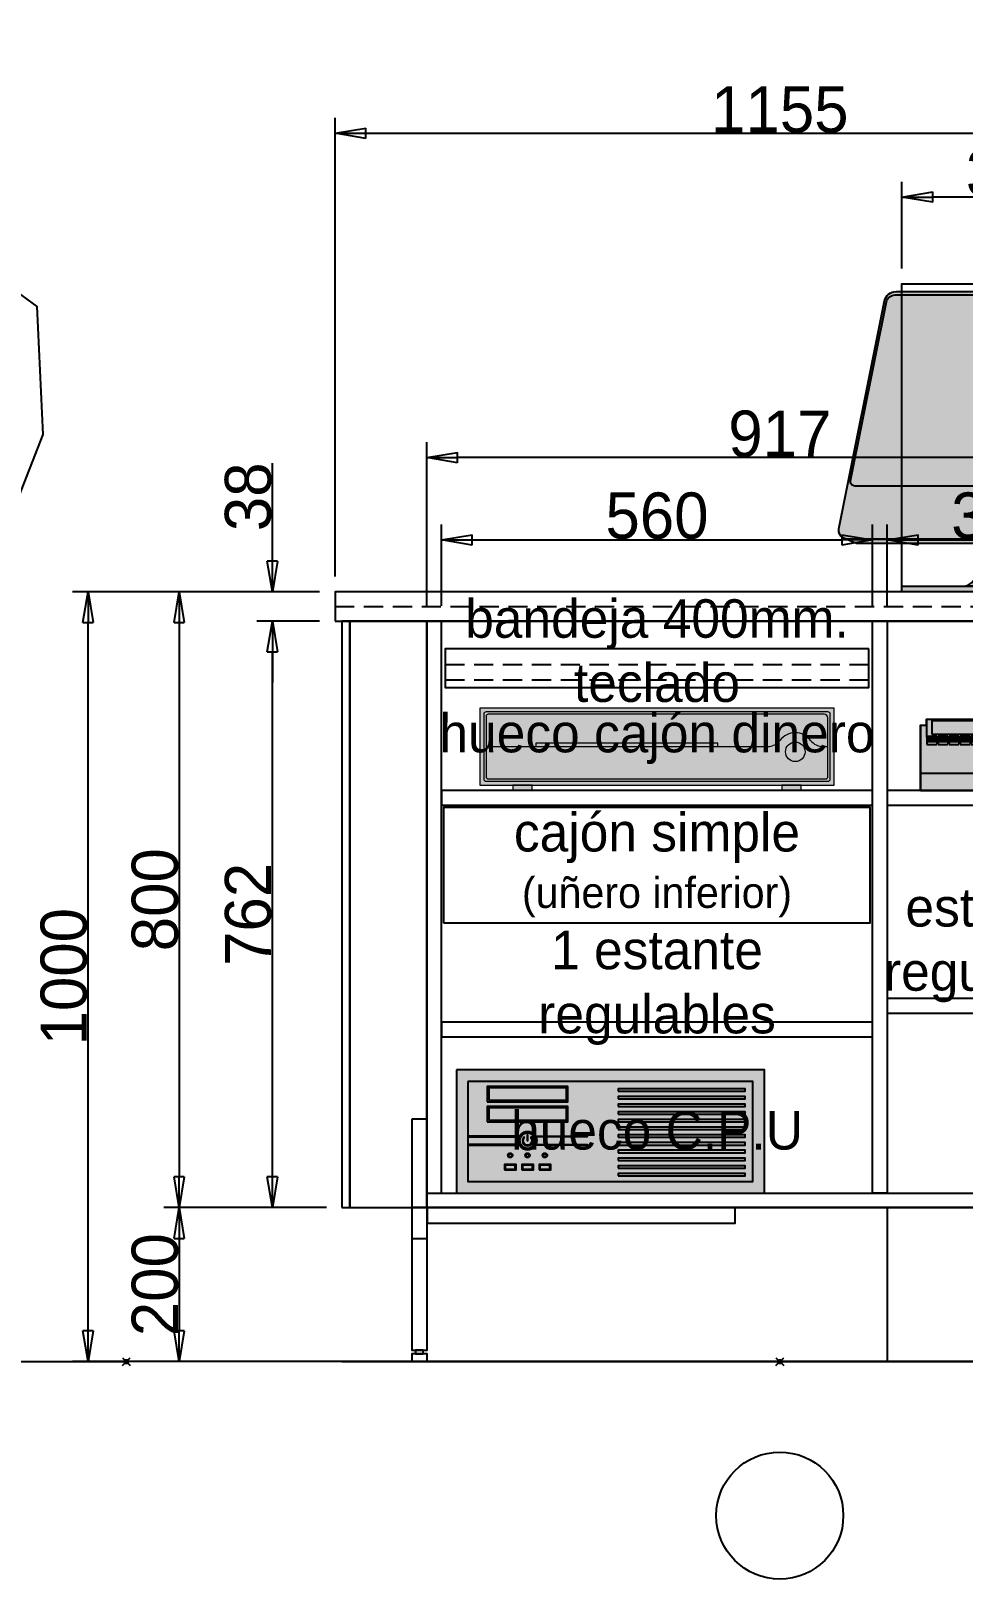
# Model space of a CAD drawing. Header units: millimetres. Extents: x -61063 to 17762, y -100319 to 2880.
# Drawn here: x -1205 to 5, y -25092 to -23081 of the extents above; entities that cross this region are included whole.
import ezdxf

# ---------------------------------------------------------------- set-up
doc = ezdxf.new("R2010")
doc.units = ezdxf.units.MM
doc.header["$PDMODE"] = 35
doc.header["$PDSIZE"] = 5
doc.linetypes.add('Discontinua JB', pattern=[0.75, 0.5, -0.25])
doc.layers.add('1001 concep color Blau Fosc', color=7, linetype='Continuous', true_color=0x003e84)
for name, color, linetype in [('Cajón Dinero JB', 8, 'Continuous'), ('Cotas bloques dinámicos PM espacio', 10, 'Continuous'), ('Datafon JB', 8, 'Continuous'), ('Imac JB', 8, 'Continuous'), ('Linea Capa Color 0000 JB', 7, 'Continuous'), ('Linea Capa Color 0008 Gris JB', 8, 'Continuous'), ('Linea Capa Color 0012 Vermell JB', 12, 'Continuous'), ('Linea Capa Color 0202 Lila Parets JB', 202, 'Continuous')]:
    doc.layers.add(name, color=color, linetype=linetype)
doc.styles.add('Jordi Ava', font='Avant Garde MEdium BT.ttf')
doc.dimstyles.new('Jordi Ava 2015', dxfattribs={"dimtxt": 60, "dimasz": 40, "dimexe": 20, "dimexo": 20, "dimgap": 0.09, "dimtad": 1, "dimdec": 0, "dimzin": 0, "dimdsep": 46, "dimtxsty": 'Jordi Ava', "dimblk": 'CLOSED', "dimcen": 1.5, "dimclrd": 7, "dimclre": 7, "dimclrt": 256, "dimadec": 0, "dimazin": 0, "dimtfac": 0.05, "dimtdec": 0, "dimtofl": 0, "dimtmove": 0, "dimatfit": 3, "dimldrblk": 'CLOSED', "dimfxl": 90, "dimtolj": 1, "dimtzin": 0, "dimlwd": -1, "dimlwe": -1, "dimarcsym": 0})

# ---------------------------------------------------------------- blocks, each defined once
blk = doc.blocks.new('PM202307281029')
at = {"layer": 'Linea Capa Color 0008 Gris JB'}
h = blk.add_hatch(color=256, dxfattribs=at)
h.set_gradient(color1=(0, 127, 255), one_color=1, tint=1, name='INVCYLINDER')
h.paths.add_polyline_path([(349.2080120849605, 1345.262605457516), (355.5439154052692, 1372.189832020016), (371.3836737060519, 1391.193191395017), (363.4641571044885, 1410.208152332518), (385.6398187255872, 1438.713191395014), (401.4803021240186, 1438.713191395014), (413.6651923556528, 1421.305750007301), (403.856084594725, 1407.040925770016), (403.856084594725, 1391.193191395017), (412.56777038574, 1367.433191395015), (418.1118670654287, 1360.782102601588), (418.1118670654287, 1332.582460110862), (394.4025318931053, 1190.315595638986)])
at = {"layer": 'Linea Capa Color 0008 Gris JB', "linetype": 'Continuous'}
for p, q in [((309.6075286865198, 1484.655378895015), (311.1918670654304, 1487.822605457517)), ((315.9441571044918, 1459.305964832514), (309.6075286865198, 1484.655378895015)), ((385.6398187255872, 1438.713191395014), (363.4641571044885, 1410.208152332518)), ((401.4803021240186, 1438.713191395014), (385.6398187255872, 1438.713191395014)), ((418.1118670654287, 1414.953191395016), (401.4803021240186, 1438.713191395014)), ((363.4641571044885, 1410.208152332518), (371.3836737060519, 1391.193191395017)), ((418.1118670654287, 1397.527644520014), (418.1118670654287, 1414.953191395016)), ((371.3836737060519, 1391.193191395017), (355.5439154052692, 1372.189832020016)), ((426.8239154052753, 1384.858738270017), (418.1118670654287, 1397.527644520014)), ((355.5439154052692, 1372.189832020016), (349.2080120849605, 1345.262605457516))]:
    blk.add_line(p, q, dxfattribs=at)
for points in [[(445.8319879150404, 1652.553191395014), (437.911746215821, 1650.975378895015), (436.327770385742, 1657.309832020015), (463.2560845947264, 1645.429832020014), (496.5199395751952, 1645.429832020014), (517.1119879150392, 1636.717058582515), (531.3677703857429, 1658.887644520015), (513.9436737060569, 1693.738738270014), (493.3516253662128, 1707.997058582518), (403.0639154052733, 1728.589832020018), (363.4641571044885, 1704.829832020016)], [(332.5757220458945, 1509.993191395017), (332.5757220458945, 1529.008152332517), (316.7356011962875, 1540.087644520016), (317.1322296142571, 1581.273191395016), (317.1322296142571, 1627.215378895016), (312.7758428955094, 1639.884285145017), (328.6159637451165, 1666.811511707514), (350.7916253662079, 1692.160925770015)], [(441.0800604248034, 1649.385964832516), (436.327770385742, 1641.462097645017), (427.6164471435513, 1631.960417957514), (427.6164471435513, 1616.124285145015), (409.3994561767577, 1574.938738270015), (403.0639154052733, 1559.891511707516), (382.4722296142536, 1559.891511707516), (382.4722296142536, 1570.182097645014)], [(369.7996978759729, 1559.102605457516), (357.1275286865239, 1559.102605457516), (346.0400604248025, 1603.455378895014), (352.3756011962869, 1619.291511707517), (357.1275286865239, 1617.702097645015)], [(369.7996978759729, 1603.455378895014), (369.7996978759729, 1609.789832020015)], [(519.4877703857383, 1600.288152332516), (519.4877703857383, 1624.048152332514)], [(455.3358428955071, 1597.109324207515), (483.8481329345705, 1597.109324207515), (485.4321087646495, 1606.622605457516)], [(493.1074811378239, 1605.38262494875), (487.6450946201112, 1606.54699661729), (460.0877703857441, 1608.200417957516)], [(479.0958428955091, 1595.531511707515), (471.1756011962898, 1589.197058582515), (461.6717462158158, 1597.109324207515)], [(512.3596978759779, 1590.774871082514), (510.7757220458989, 1582.862605457514), (506.0241571044935, 1587.607644520016), (515.5280120849602, 1590.774871082514)], [(485.7766773989533, 1546.227637874596), (487.360653229025, 1537.5148644371), (510.8693579255741, 1537.5148644371), (510.7757220458843, 1560.680417957505), (509.1913836669955, 1581.921139141101)], [(407.8154803466787, 1497.324285145016), (395.143673706054, 1511.582605457515), (377.7199395751923, 1546.422097645016)], [(503.2625399390126, 1535.136544124594), (499.2095190383807, 1517.917058582527), (473.0588108544089, 1523.226110976178), (467.1160663197552, 1527.136030900059)], [(490.1836737060548, 1509.993191395017), (480.6798187255881, 1511.582605457515)], [(434.7441571044874, 1460.895378895017), (384.0562054443326, 1451.382097645015), (349.2080120849605, 1481.488152332517), (330.1999395751955, 1498.902097645016), (293.7677703857444, 1478.309324207516)], [(423.6559637451173, 1486.233191395015), (417.3200604248013, 1489.400417957517)], [(439.4960845947244, 1456.138738270016), (444.2480120849614, 1470.397058582515), (480.6798187255881, 1470.397058582515), (491.7680120849654, 1492.567644520015), (493.5787232242837, 1505.688403949367)], [(445.8319879150404, 1470.397058582515), (444.2480120849614, 1456.138738270016), (441.0800604248034, 1457.728152332515)], [(439.2515234728235, 1451.015134678775), (439.4960845947244, 1452.971511707514), (436.327770385742, 1464.062605457515), (442.1369035335629, 1464.062605457515)], [(413.6651923556528, 1421.305750007301), (403.856084594725, 1407.040925770016), (403.856084594725, 1391.193191395017), (412.56777038574, 1367.433191395015), (420.4880120849593, 1357.931511707517), (422.0719879150383, 1357.931511707517)], [(365.0481329345675, 1407.040925770016), (350.7916253662079, 1389.615378895018)], [(426.8239154052753, 1384.858738270017), (433.159818725584, 1402.284285145015)], [(418.1118670654287, 1332.582460110862), (418.1118670654287, 1360.782102601588)]]:
    blk.add_lwpolyline(points, dxfattribs=at)
at = {"layer": 'Linea Capa Color 0008 Gris JB'}
for points in [[(92.59993957519691, 775.0226054575178), (94.34411582936809, 788.9728217600532), (105.2717462158216, 839.9681523325125), (117.9439154052707, 893.822605457517), (108.440060424804, 980.9387382700152), (87.84801208495992, 1053.808152332516), (108.440060424804, 1212.204285145017), (108.440060424804, 1239.131511707517), (94.18391540526864, 1286.651511707518), (102.104157104488, 1312.000925770015), (119.5275286865253, 1400.694871082516), (133.7836737060534, 1421.287644520016), (195.5598187255855, 1440.302605457517), (277.9280120849617, 1460.895378895017), (293.7677703857444, 1478.309324207516), (311.4258146202083, 1488.290286427437), (309.6075286865198, 1484.655378895015), (315.9441571044918, 1459.305964832514), (394.4025318931053, 1190.315595638986), (426.8239154052753, 1384.858738270017), (433.159818725584, 1402.284285145015), (439.2515234728235, 1451.015134678775), (448.9999395751911, 1452.971511707514), (488.5996978759758, 1426.044285145017), (525.0322296142585, 1413.375378895016), (583.640060424801, 1370.600417957517), (591.559939575196, 1204.280417957518), (559.8800604248063, 1123.498738270016), (520.2803021240215, 1044.294871082515), (506.0237945556619, 995.1970585825147), (513.9436737060569, 973.014871082516), (544.8313836669877, 794.0259648325155), (544.8313836669877, 742.1289784814835), (499.6878912353532, 713.2442851450178), (480.6798187255881, 660.9676445200166), (464.8396978759738, 596.0220976450182), (428.4075286865227, 459.8081523325163), (404.6475286865207, 350.5098320200159), (412.56777038574, 334.6620976450176), (425.2395770263647, 264.9715117075175), (439.4960845947244, 261.8042851450155), (452.1675286865247, 250.7131913950143), (505.2316253662102, 174.6881523325173), (505.2316253662102, 147.7609257700169), (496.5199395751952, 127.1681523325169), (488.5996978759758, 128.7459648325166), (479.8880120849608, 116.0770585825157), (479.8880120849608, 89.14983202001531), (491.7680120849582, 49.54209764501502), (480.6798187255881, 11.53537889501604), (453.7518670654281, 0), (428.4075286865227, 0), (407.6617629859938, 0), (399.104157104488, 6.77873827001531), (399.8959637451153, 44.79705858251691), (404.6475286865207, 85.98260545751691), (401.4803021240186, 97.06209764501546), (388.807770385738, 106.5753788950169), (349.2080120849605, 173.098738270015), (342.8713836669885, 171.5093242075163), (319.1117462158181, 93.1059648325172), (300.1036737060531, 93.1059648325172), (290.5994561767548, 84.39319139501458), (301.6880120849564, 73.30209764501706), (312.7758428955094, 40.04041795751618), (325.4476495361341, 20.03748963314865), (321.487709960933, 0), (293.7677703857444, 0), (249.4157220458983, 0), (228.8236737060543, 6.77873827001531), (205.0633111572279, 44.79705858251691), (193.9758428955065, 54.29873827001575), (190.8075286865242, 79.64815233251647), (211.3999395751925, 176.2659648325171), (244.6637945556613, 228.5426054575146), (263.672229614258, 342.5859648325168), (244.6641571044929, 375.8476445200176), (232.7837945556639, 390.1059648325172), (232.7837945556639, 407.5315117075152), (211.3999395751925, 421.7898320200147), (201.8960845947258, 431.2915117075172), (203.4800604248048, 475.6442851450156), (201.1039154052742, 494.6476445200169), (201.1039154052742, 543.757058582516), (179.7200604248028, 634.0404179575162), (173.3837945556625, 727.5026054575173), (113.1916253662093, 751.2626054575157)], [(479.0958428955091, 1276.360925770015), (494.9356011962846, 1276.360925770015), (523.4478912353479, 1275.560417957517), (528.1994561767533, 1285.062097645015), (513.1518670654295, 1290.08293559778), (513.1518670654295, 1305.654871082515), (482.2641571044915, 1285.062097645015)]]:
    blk.add_lwpolyline(points, close=True, dxfattribs=at)
at = {"layer": 'Linea Capa Color 0202 Lila Parets JB', "ltscale": 10}
blk.add_line((0, 0), (700, 0), dxfattribs=at)
for p in [(0, 0), (700, 0)]:
    blk.add_point(p, dxfattribs=at)
blk = doc.blocks.new('PM202309291349')
at = {"layer": 'Linea Capa Color 0012 Vermell JB', "ltscale": 50}
blk.add_point((2187.798991315562, -4066.439621596408), dxfattribs=at)
at = {"layer": 'Linea Capa Color 0202 Lila Parets JB', "ltscale": 10}
blk.add_line((7207.793757305728, -4066.439621596423), (1339.285961371846, -4066.439621596423), dxfattribs=at)
at = {"ltscale": 10}
blk.add_blockref('PM202307281029', (639.2859613718465, -4066.439621596423), dxfattribs=at)
blk = doc.blocks.new('PM202401161239')
at = {"layer": 'Imac JB'}
h = blk.add_hatch(color=255, dxfattribs=at)
h.dxf.hatch_style = 1
edge = h.paths.add_edge_path()
edge.add_arc((102.0951007031254, 374.9719672820211), 15.12562351056433, 11.32823824155253, 89.99999992500574)
edge.add_line((102.0951007229232, 390.0975907925895), (-165.4855432588229, 390.0975911428832))
edge.add_arc((-165.4855432724435, 379.6987249793747), 10.3988661635085, 89.99999992495313, 113.5023683410003)
edge.add_line((-169.632475659273, 389.2349385500565), (-181.6898190152569, 384.1091636862839))
edge.add_arc((-177.1036523990042, 373.4044690030423), 11.64574654083845, 113.1915375135548, 195.204024454174)
edge.add_line((-188.3417754036855, 370.350290909817), (-129.591216710367, 77.08475372935936))
edge.add_line((-129.591216710367, 77.08475372935936), (-128.8737102451414, 73.50317214730603))
edge.add_arc((-115.8966328282258, 76.10289987456053), 13.2349205717479, 191.3282382416213, 270.0000000750927)
edge.add_line((-115.89663281088, 62.86797930281318), (-106.0286667223409, 62.86797931574984))
edge.add_line((-106.0286667223409, 62.86797931574984), (-116.1677406630479, 29.23748928916757))
edge.add_arc((-94.44505698411376, 22.68843526593992), 22.68843526588348, 163.2227511791277, 269.9999999999633)
edge.add_line((-94.44505698412831, 7.275957614183426e-11), (94.44505698412104, -7.275957614183426e-11))
edge.add_line((94.44505698412104, -7.275957614183426e-11), (94.453428424109, 7.416991040139692))
edge.add_line((94.453428424109, 7.416991040139692), (11.77226739558682, 7.411722946519149))
edge.add_arc((19.39985217872891, 29.39882652694359), 23.27257556611073, 166.597307334174, 250.8677384246463, ccw=False)
edge.add_line((-3.23889446456451, 34.79326105717337), (0.6823966665760963, 62.86797945568105))
edge.add_line((0.6823966665760963, 62.86797945568105), (153.5410524442123, 62.86797965611913))
edge.add_line((153.5410524442123, 62.86797965611913), (168.1823231558737, 68.82652525442245))
edge.add_arc((165.0955925009184, 79.74272274106625), 11.34421763294628, 285.789104863774, 371.3282382414895)
edge.add_line((176.2188017154258, 81.97106079297373), (116.9260463224564, 377.9430846845789))
for points in [[(-169.6324756588874, 389.2349385502166), (-181.6898190152497, 384.1091636862839, 0.3739467816895126), (-188.3417754036855, 370.350290909817), (-175.3261753901024, 375.8808163638168), (-175.6818183857176, 377.6560817651625, -0.3532637393585088)], [(116.9260463224564, 377.9430846845789, 0.3574206842433875), (102.0951007229232, 390.0975907925895), (-165.485543258801, 390.0975911428832, 0.4733825874425286), (-175.6818183857176, 377.6560817651625), (-116.4668452653204, 82.07232413245947, 0.3574206849831053), (-99.7820314212513, 68.39850476085849), (165.0955925157905, 68.39850510812539, 0.473382586641783), (176.2188017154258, 81.97106079297373)], [(114.4912842169651, 376.5884442441893, 0.3574206842438632), (103.3680750173007, 385.7043238252372), (-164.7479236288636, 385.704324176244, 0.4733825874435212), (-171.2364623459871, 377.7870000267576), (-124.9171215574534, 146.5744522598106, 0.35742068424324), (-113.7939123578035, 137.4585726787918), (155.4756054955214, 137.4585723260534, 0.4733825874433472), (161.0372101102039, 144.2448501684703)], [(-99.7820314212513, 68.39850476085849, -0.3574206849830955), (-116.4668452653204, 82.07232413245947), (-116.5756166978463, 82.61527918335923), (-129.591216710367, 77.08475372935936), (-128.8737102451487, 73.50317214732058, 0.3574206849821849), (-115.8966328108654, 62.86797930281318)], [(94.453428424109, 7.416991040139692), (-94.48311230094987, 7.404952803452034, -0.5028431840378749), (-110.7762092684206, 29.33306973570143), (-100.6659513557825, 62.86797932277841), (-106.0286667223481, 62.86797931573528), (-116.1677406630479, 29.23748928916757, 0.502823227602509), (-94.44505698412831, 7.275957614183426e-11), (94.44505698412104, -7.275957614183426e-11)], [(168.1823231558956, 68.826525254437, -0.06900216765191822), (165.0955925157905, 68.39850510812539), (-99.7820314212513, 68.39850476085849), (-115.8966328108654, 62.86797930281318), (153.5410524442123, 62.86797965611913)], [(-3.23889446456451, 34.79326105717337), (0.6823966665760963, 62.8679794556665), (-100.6659513557825, 62.86797932277841), (-110.7762092684206, 29.33306973570143, 0.5028431840378746), (-94.48311230094987, 7.404952803452034), (11.77226739558682, 7.411722946519149, -0.3852184990797637)]]:
    blk.add_lwpolyline(points, format="xyb", close=True, dxfattribs=at)
blk.add_lwpolyline([(-175.3261753901024, 375.8808163638168), (-188.3417754036855, 370.350290909817), (-129.591216710367, 77.08475372935936), (-116.5756166978463, 82.61527918335923)], close=True, dxfattribs=at)
at = {"layer": 'Linea Capa Color 0000 JB'}
blk.add_lwpolyline([(116.9260463224564, 377.9430846845789, 0.3574206842433946), (102.0951007229232, 390.0975907925895), (-165.4855432588229, 390.0975911428832, 0.1029094188702124), (-169.632475659273, 389.2349385500565), (-181.6898190152569, 384.1091636862839, 0.3739467816894111), (-188.3417754036855, 370.350290909817), (-129.591216710367, 77.08475372935936), (-128.8737102451414, 73.50317214730603, 0.3574206849815365), (-115.89663281088, 62.86797930281318), (-106.0286667223409, 62.86797931574984), (-116.1677406630479, 29.23748928916757, 0.5028232276026338), (-94.44505698412831, 7.275957614183426e-11), (94.44505698412104, -7.275957614183426e-11), (94.453428424109, 7.416991040139692), (11.77226739558682, 7.411722946519149, -0.3852184990796441), (-3.23889446456451, 34.79326105717337), (0.6823966665760963, 62.86797945568105), (153.5410524442123, 62.86797965611913), (168.1823231558737, 68.82652525442245, 0.3915893772987654), (176.2188017154258, 81.97106079297373)], format="xyb", close=True, dxfattribs=at)
blk = doc.blocks.new('_Closed')
at = {"color": 0, "linetype": 'ByBlock', "lineweight": -2}
for p, q in [((-1, 0.1666666666666667), (0, 0)), ((-1, 0.1666666666666667), (-1, -0.1666666666666667)), ((0, 0), (-1, -0.1666666666666667)), ((0, 0), (-1, 0))]:
    blk.add_line(p, q, dxfattribs=at)
blk = doc.blocks.new('*D3573')
at = {"layer": 'Cotas bloques dinámicos PM espacio', "color": 7, "ltscale": 50, "transparency": 16777216}
for p, q in [((161439.6912820534, 22931.56340111064), (161439.6912820534, 23058.48790660515)), ((161501.1434994144, 22891.56340111064), (161419.6912820534, 22891.56340111064)), ((161501.1434994144, 22853.56340111064), (161419.6912820534, 22853.56340111064)), ((161439.6912820534, 22813.56340111064), (161439.6912820534, 22773.56340111064))]:
    blk.add_line(p, q, dxfattribs=at)
at = {"layer": 'Defpoints', "color": 0, "ltscale": 50, "transparency": 16777216}
for p in [(161439.6912820534, 22891.56340111064), (161521.1434994144, 22891.56340111064), (161521.1434994144, 22853.56340111064)]:
    blk.add_point(p, dxfattribs=at)
at = {"layer": 'Cotas bloques dinámicos PM espacio', "color": 7, "ltscale": 50, "transparency": 16777216, "xscale": 40, "yscale": 40, "zscale": 40}
for p, rotation in [((161439.6912820534, 22891.56340111064), 270), ((161439.6912820534, 22853.56340111064), 90)]:
    blk.add_blockref('_Closed', p, dxfattribs=dict(at, rotation=rotation))
at = {"layer": 'Cotas bloques dinámicos PM espacio', "ltscale": 50, "transparency": 16777216, "insert": (161408.4062271083, 23015.02565385784), "char_height": 60, "attachment_point": 5, "rotation": 90, "style": 'Jordi Ava'}
blk.add_mtext('\\A1;38', dxfattribs=at)
blk = doc.blocks.new('PM202401231128')
at = {"layer": 'Linea Capa Color 0000 JB', "ltscale": 10}
h = blk.add_hatch(color=256, dxfattribs=at)
h.dxf.hatch_style = 1
h.set_gradient(color1=(255, 255, 255), tint=1, name='SPHERICAL')
h.paths.add_polyline_path([(0, 160), (0, 0), (400, 0), (400, 160)])
at = {"layer": 'Linea Capa Color 0008 Gris JB'}
for points in [[(0, 160), (0, 0), (400, 0), (400, 160)], [(15, 145), (15, 15), (385, 15), (385, 145)], [(40.01762035822321, 118.5213916497742), (144.9823796417768, 118.5213916497742), (144.9823796417768, 138.5213916497742), (40.01762035822321, 138.5213916497742)], [(42.01762035822321, 120.5213916497742), (142.9823796417768, 120.5213916497742), (142.9823796417768, 136.5213916497742), (42.01762035822321, 136.5213916497742)], [(210.0924652654794, 132.3802787726436), (374.9075347345206, 132.3802787726436), (374.9075347345206, 135.485660026623), (210.0924652654794, 135.485660026623)], [(210.0924652654794, 122.3802787726436), (374.9075347345206, 122.3802787726436), (374.9075347345206, 125.485660026623), (210.0924652654794, 125.485660026623)], [(40.01762035822321, 92.5), (144.9823796417768, 92.5), (144.9823796417768, 112.5), (40.01762035822321, 112.5)], [(42.01762035822321, 94.5), (142.9823796417768, 94.5), (142.9823796417768, 110.5), (42.01762035822321, 110.5)], [(210.0924652654794, 112.3802787726436), (374.9075347345206, 112.3802787726436), (374.9075347345206, 115.485660026623), (210.0924652654794, 115.485660026623)], [(210.0924652654794, 102.3802787726436), (374.9075347345206, 102.3802787726436), (374.9075347345206, 105.485660026623), (210.0924652654794, 105.485660026623)], [(210.0924652654794, 92.38027877264358), (374.9075347345206, 92.38027877264358), (374.9075347345206, 95.48566002662301), (210.0924652654794, 95.48566002662301)], [(210.0924652654794, 82.38027877264358), (374.9075347345206, 82.38027877264358), (374.9075347345206, 85.48566002662301), (210.0924652654794, 85.48566002662301)], [(210.0924652654794, 72.38027877264358), (374.9075347345206, 72.38027877264358), (374.9075347345206, 75.48566002662301), (210.0924652654794, 75.48566002662301)], [(210.0924652654794, 62.38027877264358), (374.9075347345206, 62.38027877264358), (374.9075347345206, 65.48566002662301), (210.0924652654794, 65.48566002662301)], [(210.0924652654794, 52.38027877264358), (374.9075347345206, 52.38027877264358), (374.9075347345206, 55.48566002662301), (210.0924652654794, 55.48566002662301)], [(210.0924652654794, 42.38027877264358), (374.9075347345206, 42.38027877264358), (374.9075347345206, 45.48566002662301), (210.0924652654794, 45.48566002662301)], [(62.5, 30), (77.5, 30), (77.5, 37), (62.5, 37)], [(63.5, 31), (76.5, 31), (76.5, 36), (63.5, 36)], [(85, 30), (100, 30), (100, 37), (85, 37)], [(86, 31), (99, 31), (99, 36), (86, 36)], [(107.5, 30), (122.5, 30), (122.5, 37), (107.5, 37)], [(108.5, 31), (121.5, 31), (121.5, 36), (108.5, 36)], [(210.0924652654794, 32.38027877264358), (374.9075347345206, 32.38027877264358), (374.9075347345206, 35.48566002662301), (210.0924652654794, 35.48566002662301)], [(210.0924652654794, 22.38027877264358), (374.9075347345206, 22.38027877264358), (374.9075347345206, 25.48566002662301), (210.0924652654794, 25.48566002662301)]]:
    blk.add_lwpolyline(points, close=True, dxfattribs=at)
for points in [[(82.10769515458378, 74.02270319954914), (15, 74.02270319954914), (15, 73.02270319954914), (81.59128788536327, 73.02270319954914, -0.02346013863492391)], [(81.59128788536327, 63.02270319954914), (15, 63.02270319954914), (15, 62.02270319954914), (82.10769515458378, 62.02270319954914, -0.02346013863492391)], [(88.1974509361462, 71.6756887383217, 0.3905483541213224), (88.16985194805602, 72.35285125149494, 0.4382815193550742), (87.43514617919573, 72.32290698312863, 2.160839518723824), (97.56485382124083, 72.3229069834797, 0.4382815197119679), (96.83014805195853, 72.35285125148948, 0.3905483544234815), (96.8025490634318, 71.6756887379488, -2.160839518699677)], [(93, 74.93918676528119, 0.4142135623730951), (92.5, 75.43918676528119, 0.414213562373095), (92, 74.93918676528119), (92, 68.52270319954914, 0.4142135623730951), (92.5, 68.02270319954914, 0.4142135623730951), (93, 68.52270319954914)], [(102.8923048454162, 74.02270319954914), (170, 74.02270319954914), (170, 73.02270319954914), (103.4087121146367, 73.02270319954914, 0.02346013863492391)], [(103.4087121146367, 63.02270319954914), (170, 63.02270319954914), (170, 62.02270319954914), (102.8923048454162, 62.02270319954914, 0.02346013863492391)]]:
    blk.add_lwpolyline(points, format="xyb", close=True, dxfattribs=at)
for centre, radius in [((92.5, 68.02270319954914), 12), ((92.5, 68.02270319954914), 10), ((70, 49), 3), ((70, 49), 2), ((92.5, 49), 3), ((92.5, 49), 2), ((115, 49), 3), ((115, 49), 2)]:
    blk.add_circle(centre, radius, dxfattribs=at)
blk = doc.blocks.new('PM202401231106')
at = {"layer": 'Cajón Dinero JB', "ltscale": 10}
h = blk.add_hatch(color=256, dxfattribs=at)
h.dxf.hatch_style = 1
h.set_gradient(color1=(255, 255, 255), tint=1, name='SPHERICAL')
h.paths.add_polyline_path([(-229.9999999999927, 107), (-229.9999999999927, 7), (230.0000000000073, 7), (230.0000000000073, 107)])
h.paths.add_polyline_path([(162.1352683821242, 0), (187.1352683821242, 0), (187.1352683821242, 7), (162.1352683821242, 7)])
h.paths.add_polyline_path([(-187.1352683821242, 0), (-162.1352683821242, 0), (-162.1352683821242, 7), (-187.1352683821242, 7)])
at = {"layer": 'Cajón Dinero JB', "lineweight": 13, "ltscale": 50}
for p, q in [((-221.9999999999927, 57), (143.6454563398365, 57)), ((215.4570196044006, 57), (222.0000000000073, 57))]:
    blk.add_line(p, q, dxfattribs=at)
for points in [[(-224.9999999999927, 99), (-224.9999999999782, 15.00000000001455, 0.414213562373095), (-221.9999999999782, 12.00000000001455), (222.0000000000073, 12, 0.4142135623731044), (225.0000000000073, 15), (225.0000000000073, 99, 0.414213562373095), (222.0000000000073, 102), (-221.9999999999927, 102, 0.414213562373095)], [(-221.9999999999927, 96.00000000001455), (-221.9999999999927, 18, 0.4142135623730852), (-218.9999999999927, 15), (219.0000000000073, 15.00000000001455, 0.414213562373095), (222.0000000000073, 18.00000000001455), (222.0000000000073, 94, 0.414213562373095), (217.0000000000073, 99), (-218.9999999999927, 99.00000000001455, 0.4142135623731049)]]:
    blk.add_lwpolyline(points, format="xyb", close=True, dxfattribs=at)
blk.add_lwpolyline([(-157.2018514105075, 57), (78.84730775035132, 57), (78.84730775035132, 61.42471337437746), (-157.2018514105075, 61.42471337437746)], close=True, dxfattribs=at)
blk.add_circle((179.5512379721113, 50.21119188977173), 12.68751006224193, dxfattribs=at)
for centre, radius, start, end in [((143.645456339822, 77), 20, 270, 323.2738885423195), ((179.5512379721113, 50.21119188977173), 24.79805122758262, 36.72611145768055, 143.2738885423195), ((215.4570196044006, 77), 20, 216.7261114576805, 270)]:
    blk.add_arc(centre, radius, start, end, dxfattribs=at)
at = {"layer": 'Linea Capa Color 0000 JB', "lineweight": 13, "ltscale": 50}
for points in [[(-229.9999999999927, 107), (-229.9999999999927, 7), (230.0000000000073, 7), (230.0000000000073, 107)], [(-187.1352683821242, 0), (-162.1352683821242, 0), (-162.1352683821242, 7), (-187.1352683821242, 7)], [(162.1352683821242, 0), (187.1352683821242, 0), (187.1352683821242, 7), (162.1352683821242, 7)]]:
    blk.add_lwpolyline(points, close=True, dxfattribs=at)
blk = doc.blocks.new('PM202401231107')
at = {"layer": 'Datafon JB', "ltscale": 10}
h = blk.add_hatch(color=256, dxfattribs=at)
h.dxf.hatch_style = 1
h.set_gradient(color1=(255, 255, 255), tint=1, name='SPHERICAL')
h.paths.add_polyline_path([(0, -0.004124841783777811), (0, 84.7564059735887), (8.000000000007276, 84.7564059735937), (8, 92.54190690424002), (79.36000000000058, 92.54190690419534), (79.36000000000058, 84.7564059736178), (84.15999999997439, 84.7564059735887), (84.16000000000349, 22.3958751582104), (86.40000000000873, 22.3958751582104), (86.39999999997963, 78.78015606854751), (95.99999999998545, 78.78015606854933), (95.99999999999272, -0.004124841769225895)])
for p, q in [((-1.455191522836685e-11, 84.75640597357415), (0, -0.004124841783777811)), ((-1.455191522836685e-11, 84.7564059735887), (8, 84.7564059735887)), ((8, 92.54190690424002), (79.35999999998603, 92.54190690425457)), ((8, 92.54190690424002), (8.000000000014552, 69.2784148407809)), ((14.87999999997555, 90.84813500383461), (14.8799999999901, 73.14051869299146)), ((14.87999999997555, 90.84813500383461), (72.47999999999593, 90.84813500386372)), ((72.47999999999593, 90.84813500386372), (72.47999999999593, 73.14051869297691)), ((79.36000000000058, 92.54190690425457), (79.35999999998603, 69.27841484076635)), ((79.36000000000058, 84.7564059736178), (84.16000000000349, 84.75640597360325)), ((84.15999999997439, 84.7564059735887), (84.16000000000349, 22.3958751582104)), ((8.479999999981374, 69.27841484076635), (8, 69.27841484076635)), ((8.480000000010477, 70.59672094203415), (8.479999999995925, 69.08572611772979)), ((8.480000000010477, 70.59672094203415), (21.28000000001339, 70.59672094203415)), ((8.479999999995925, 69.08572611774434), (21.28000000002794, 69.08572611774434)), ((8.48000000002503, 68.73456681879179), (8.479999999995925, 67.22357199451653)), ((8.480000000039581, 68.73456681880634), (21.28000000002794, 68.73456681879179)), ((8.480000000010477, 67.22357199453108), (21.28000000002794, 67.22357199451653)), ((8.480000000039581, 66.87241269553488), (8.480000000010477, 59.70497580275696)), ((8.48000000002503, 66.87241269552032), (21.28000000002794, 66.87241269552032)), ((8.48000000002503, 65.36141787121596), (21.28000000002794, 65.36141787121596)), ((8.48000000002503, 64.9811853577994), (21.28000000001339, 64.9811853577994)), ((8.480000000010477, 63.47019053361146), (21.28000000001339, 63.47019053361146)), ((14.8799999999901, 73.14051869299146), (72.47999999999593, 73.14051869297691)), ((21.28000000001339, 70.59672094203415), (21.28000000002794, 69.08572611774434)), ((22.88000000000466, 69.2784148407809), (21.28000000004249, 69.2784148407809)), ((21.28000000002794, 68.73456681879179), (21.28000000004249, 65.36141787123051)), ((21.28000000001339, 64.98118535778485), (21.28000000001339, 59.70497580277151)), ((22.8799999999901, 70.59672094203415), (22.88000000000466, 69.08572611774434)), ((22.8799999999901, 70.59672094203415), (35.67999999994936, 70.59672094203415)), ((22.88000000000466, 69.08572611774434), (35.67999999994936, 69.08572611772979)), ((22.8799999999901, 68.73456681879179), (22.88000000000466, 65.36141787123051)), ((22.8799999999901, 68.73456681879179), (35.67999999997846, 68.73456681879179)), ((22.88000000000466, 67.22357199451653), (35.67999999997846, 67.22357199453108)), ((22.88000000000466, 66.87241269552032), (35.67999999994936, 66.87241269552032)), ((22.8799999999901, 65.36141787121596), (35.67999999997846, 65.36141787123051)), ((22.88000000000466, 64.9811853577994), (22.88000000000466, 59.70497580277151)), ((22.8799999999901, 64.9811853577994), (35.67999999996391, 64.98118535781396)), ((22.8799999999901, 63.47019053361146), (35.67999999994936, 63.47019053359691)), ((35.67999999996391, 70.59672094203415), (35.67999999996391, 69.08572611771524)), ((37.27999999996973, 69.27841484076635), (35.67999999994936, 69.27841484076635)), ((35.67999999994936, 68.73456681879179), (35.67999999994936, 67.22357199451653)), ((35.67999999994936, 66.87241269552032), (35.67999999994936, 65.36141787123051)), ((35.67999999996391, 64.98118535781396), (35.67999999997846, 59.70497580275696)), ((37.27999999998428, 70.59672094203415), (37.27999999996973, 69.08572611774434)), ((37.27999999996973, 70.5967209420196), (50.07999999997264, 70.59672094203415)), ((37.27999999999884, 69.08572611774434), (50.07999999998719, 69.0857261177589)), ((37.27999999996973, 68.73456681879179), (37.27999999998428, 67.22357199453108)), ((37.27999999999884, 68.73456681879179), (50.07999999998719, 68.73456681877724)), ((37.27999999998428, 67.22357199453108), (50.07999999997264, 67.22357199451653)), ((37.27999999998428, 66.87241269552032), (37.27999999999884, 65.36141787124507)), ((37.27999999998428, 66.87241269552032), (50.07999999997264, 66.87241269552032)), ((37.27999999999884, 65.36141787124507), (50.07999999998719, 65.36141787124507)), ((37.27999999999884, 64.98118535782851), (37.27999999999884, 59.70497580277151)), ((37.27999999998428, 64.98118535782851), (50.07999999997264, 64.98118535782851)), ((37.27999999996973, 63.47019053358235), (50.07999999997264, 63.47019053359691)), ((50.07999999998719, 70.59672094203415), (50.07999999998719, 69.08572611774434)), ((51.68000000000757, 69.2784148407518), (50.07999999998719, 69.27841484076635)), ((50.07999999998719, 68.73456681879179), (50.08000000000175, 67.22357199451653)), ((50.07999999997264, 66.87241269552032), (50.07999999997264, 65.36141787124507)), ((50.08000000000175, 64.98118535782851), (50.07999999998719, 59.70497580277151)), ((51.67999999999302, 70.59672094203415), (51.68000000002212, 69.08572611777345)), ((51.68000000000757, 70.59672094206326), (64.47999999999593, 70.5967209420487)), ((51.67999999999302, 69.0857261177589), (64.47999999998137, 69.08572611777345)), ((51.68000000000757, 68.73456681879179), (51.67999999999302, 67.22357199453108)), ((51.68000000000757, 68.73456681877724), (64.47999999998137, 68.73456681876269)), ((51.67999999999302, 67.22357199453108), (64.47999999999593, 67.22357199453108)), ((51.67999999999302, 66.87241269554943), (51.67999999999302, 65.36141787123051)), ((51.67999999999302, 66.87241269552032), (64.47999999998137, 66.87241269553488)), ((51.67999999999302, 65.36141787123051), (64.47999999996682, 65.36141787123051)), ((51.67999999999302, 64.98118535784306), (51.67999999999302, 59.70497580275696)), ((51.68000000000757, 64.98118535784306), (64.47999999998137, 64.98118535782851)), ((51.68000000000757, 63.47019053359691), (64.47999999998137, 63.47019053359691)), ((64.47999999998137, 70.59672094203415), (64.47999999999593, 69.085726117788)), ((64.47999999998137, 69.27841484076635), (66.08000000000175, 69.27841484076635)), ((64.47999999999593, 68.73456681877724), (64.47999999998137, 67.22357199453108)), ((64.47999999999593, 66.87241269556398), (64.47999999998137, 65.36141787123051)), ((64.47999999996682, 64.98118535781396), (64.47999999998137, 59.70497580274241)), ((66.08000000000175, 70.59672094203415), (66.0800000000163, 69.08572611777345)), ((66.08000000000175, 70.5967209420196), (78.8799999999901, 70.59672094203415)), ((66.08000000000175, 69.08572611777345), (78.879999999961, 69.08572611777345)), ((66.08000000000175, 68.73456681877724), (66.0799999999872, 67.22357199454564)), ((66.08000000003085, 68.73456681876269), (78.87999999997555, 68.73456681877724)), ((66.08000000000175, 67.22357199454564), (78.8799999999901, 67.22357199456019)), ((66.08000000000175, 66.87241269554943), (66.0799999999872, 65.36141787124507)), ((66.08000000000175, 66.87241269553488), (78.87999999997555, 66.87241269556398)), ((66.0799999999872, 65.36141787124507), (78.87999999997555, 65.36141787124507)), ((66.08000000000175, 64.98118535782851), (66.08000000000175, 59.70497580277151)), ((66.08000000000175, 64.98118535781396), (78.879999999961, 64.98118535781396)), ((66.0800000000163, 63.47019053359691), (78.87999999997555, 63.47019053358235)), ((78.8799999999901, 70.59672094203415), (78.87999999997555, 69.0857261177589)), ((78.87999999997555, 69.2784148407518), (79.36000000000058, 69.27841484076635)), ((78.87999999997555, 68.73456681876269), (78.8799999999901, 67.22357199454564)), ((78.879999999961, 66.87241269552032), (78.87999999997555, 65.36141787124507)), ((78.879999999961, 64.98118535781396), (78.8799999999901, 59.70497580275696)), ((86.39999999997963, 78.78015606857662), (86.40000000000873, 22.3958751582104)), ((86.39999999997963, 78.78015606854751), (96, 78.78015606856206)), ((95.99999999998545, 78.78015606856206), (96, -0.004124841783777811)), ((8.480000000010477, 59.70497580275696), (21.28000000002794, 59.70497580277151)), ((22.88000000000466, 59.70497580277151), (35.67999999997846, 59.70497580275696)), ((37.27999999999884, 59.70497580274241), (50.07999999998719, 59.70497580275696)), ((51.67999999999302, 59.70497580275696), (64.47999999998137, 59.70497580275696)), ((66.0800000000163, 59.70497580275696), (78.87999999997555, 59.70497580275696)), ((0, 22.3958751582104), (96, 22.3958751582104)), ((0, -0.004124841783777811), (96, -0.004124841769225895))]:
    blk.add_line(p, q, dxfattribs=at)
at = {"layer": 'Linea Capa Color 0000 JB', "ltscale": 10}
blk.add_lwpolyline([(0, -0.004124841783777811), (0, 84.7564059735887), (8.000000000007276, 84.7564059735937), (8, 92.54190690424002), (79.36000000000058, 92.54190690419534), (79.36000000000058, 84.7564059736178), (84.15999999997439, 84.7564059735887), (84.16000000000349, 22.3958751582104), (86.40000000000873, 22.3958751582104), (86.39999999997963, 78.78015606854751), (95.99999999998545, 78.78015606854933), (95.99999999999272, -0.004124841769225895)], close=True, dxfattribs=at)
blk = doc.blocks.new('PM202306281710')
at = {"layer": 'Linea Capa Color 0000 JB', "ltscale": 50}
for points in [[(-10, 315), (-10, 15), (10, 15), (10, 315)], [(-10, 160), (10, 160), (10, 200), (-10, 200)], [(10, 200), (10, 180), (410, 180), (410, 200)], [(-10, 0), (10, 0), (10, 10), (-10, 10)], [(-5, 10), (5, 10), (5, 15), (-5, 15)]]:
    blk.add_lwpolyline(points, close=True, dxfattribs=at)
blk = doc.blocks.new('*D3574')
at = {"layer": 'Cotas bloques dinámicos PM espacio', "color": 7, "ltscale": 50, "transparency": 16777216}
for p, q in [((161501.1434994144, 22853.56340111064), (161419.6912820535, 22853.56340111064)), ((161439.6912820535, 22131.56340111064), (161439.6912820535, 22813.56340111064)), ((161510.1434994144, 22091.56340111064), (161419.6912820535, 22091.56340111064))]:
    blk.add_line(p, q, dxfattribs=at)
at = {"layer": 'Defpoints', "color": 0, "ltscale": 50, "transparency": 16777216}
for p in [(161439.6912820535, 22853.56340111064), (161521.1434994144, 22853.56340111064), (161530.1434994144, 22091.56340111064)]:
    blk.add_point(p, dxfattribs=at)
at = {"layer": 'Cotas bloques dinámicos PM espacio', "color": 7, "ltscale": 50, "transparency": 16777216, "xscale": 40, "yscale": 40, "zscale": 40}
for p, rotation in [((161439.6912820535, 22853.56340111064), 90), ((161439.6912820535, 22091.56340111064), 270)]:
    blk.add_blockref('_Closed', p, dxfattribs=dict(at, rotation=rotation))
at = {"layer": 'Cotas bloques dinámicos PM espacio', "ltscale": 50, "transparency": 16777216, "insert": (161408.4474358997, 22472.56340111059), "char_height": 60, "attachment_point": 5, "rotation": 90, "style": 'Jordi Ava'}
blk.add_mtext('\\A1;762', dxfattribs=at)
blk = doc.blocks.new('*D3569')
at = {"layer": 'Cotas bloques dinámicos PM espacio', "color": 7, "ltscale": 50, "transparency": 16777216}
for p, q in [((161501.1434994144, 22891.56340111064), (161298.7131267278, 22891.56340111064)), ((161318.7131267278, 22851.56340111064), (161318.7131267278, 22131.56340111064)), ((161510.1434994144, 22091.56340111064), (161298.7131267278, 22091.56340111064))]:
    blk.add_line(p, q, dxfattribs=at)
at = {"layer": 'Defpoints', "color": 0, "ltscale": 50, "transparency": 16777216}
for p in [(161521.1434994144, 22891.56340111064), (161318.7131267278, 22091.56340111064), (161530.1434994144, 22091.56340111064)]:
    blk.add_point(p, dxfattribs=at)
at = {"layer": 'Cotas bloques dinámicos PM espacio', "color": 7, "ltscale": 50, "transparency": 16777216, "xscale": 40, "yscale": 40, "zscale": 40}
for p, rotation in [((161318.7131267278, 22891.56340111064), 90), ((161318.7131267278, 22091.56340111064), 270)]:
    blk.add_blockref('_Closed', p, dxfattribs=dict(at, rotation=rotation))
at = {"layer": 'Cotas bloques dinámicos PM espacio', "ltscale": 50, "transparency": 16777216, "insert": (161287.469280574, 22491.56340111059), "char_height": 60, "attachment_point": 5, "rotation": 90, "style": 'Jordi Ava'}
blk.add_mtext('\\A1;800', dxfattribs=at)
blk = doc.blocks.new('*D3570')
at = {"layer": 'Cotas bloques dinámicos PM espacio', "color": 7, "ltscale": 50, "transparency": 16777216}
for p, q in [((161510.1434994144, 22091.56340111064), (161298.713126728, 22091.56340111064)), ((161318.713126728, 22051.56340111064), (161318.713126728, 21931.56340111064)), ((161510.1434994144, 21891.56340111064), (161298.713126728, 21891.56340111064))]:
    blk.add_line(p, q, dxfattribs=at)
at = {"layer": 'Defpoints', "color": 0, "ltscale": 50, "transparency": 16777216}
for p in [(161530.1434994144, 22091.56340111064), (161318.713126728, 21891.56340111064), (161530.1434994144, 21891.56340111064)]:
    blk.add_point(p, dxfattribs=at)
at = {"layer": 'Cotas bloques dinámicos PM espacio', "color": 7, "ltscale": 50, "transparency": 16777216, "xscale": 40, "yscale": 40, "zscale": 40}
for p, rotation in [((161318.713126728, 22091.56340111064), 90), ((161318.713126728, 21891.56340111064), 270)]:
    blk.add_blockref('_Closed', p, dxfattribs=dict(at, rotation=rotation))
at = {"layer": 'Cotas bloques dinámicos PM espacio', "ltscale": 50, "transparency": 16777216, "insert": (161287.4692805742, 21991.56340111059), "char_height": 60, "attachment_point": 5, "rotation": 90, "style": 'Jordi Ava'}
blk.add_mtext('\\A1;200', dxfattribs=at)
blk = doc.blocks.new('*D3575')
at = {"layer": 'Cotas bloques dinámicos PM espacio', "color": 7, "ltscale": 50, "transparency": 16777216}
for p, q in [((161501.1434994144, 22891.56340111064), (161180.4151208907, 22891.56340111064)), ((161200.4151208907, 21931.56340111064), (161200.4151208907, 22851.56340111064)), ((161510.1434994144, 21891.56340111064), (161180.4151208907, 21891.56340111064))]:
    blk.add_line(p, q, dxfattribs=at)
at = {"layer": 'Defpoints', "color": 0, "ltscale": 50, "transparency": 16777216}
for p in [(161200.4151208907, 22891.56340111064), (161521.1434994144, 22891.56340111064), (161530.1434994144, 21891.56340111064)]:
    blk.add_point(p, dxfattribs=at)
at = {"layer": 'Cotas bloques dinámicos PM espacio', "color": 7, "ltscale": 50, "transparency": 16777216, "xscale": 40, "yscale": 40, "zscale": 40}
for p, rotation in [((161200.4151208907, 22891.56340111064), 90), ((161200.4151208907, 21891.56340111064), 270)]:
    blk.add_blockref('_Closed', p, dxfattribs=dict(at, rotation=rotation))
at = {"layer": 'Cotas bloques dinámicos PM espacio', "ltscale": 50, "transparency": 16777216, "insert": (161169.1712747368, 22391.56340111059), "char_height": 60, "attachment_point": 5, "rotation": 90, "style": 'Jordi Ava'}
blk.add_mtext('\\A1;1000', dxfattribs=at)
blk = doc.blocks.new('*D3571')
at = {"layer": 'Cotas bloques dinámicos PM espacio', "color": 7, "ltscale": 50, "transparency": 16777216}
for p, q in [((161659.1434994143, 22873.56340111063), (161659.1434994143, 22978.95096502863)), ((162219.1434994143, 22873.56340111063), (162219.1434994143, 22978.95096502863)), ((161699.1434994143, 22958.95096502863), (162179.1434994143, 22958.95096502863))]:
    blk.add_line(p, q, dxfattribs=at)
at = {"layer": 'Defpoints', "color": 0, "ltscale": 50, "transparency": 16777216}
for p in [(162219.1434994143, 22958.95096502863), (161659.1434994143, 22853.56340111063), (162219.1434994143, 22853.56340111063)]:
    blk.add_point(p, dxfattribs=at)
at = {"layer": 'Cotas bloques dinámicos PM espacio', "color": 7, "ltscale": 50, "transparency": 16777216, "xscale": 40, "yscale": 40, "zscale": 40, "rotation": 180}
blk.add_blockref('_Closed', (161659.1434994143, 22958.95096502863), dxfattribs=at)
at = {"layer": 'Cotas bloques dinámicos PM espacio', "color": 7, "ltscale": 50, "transparency": 16777216, "xscale": 40, "yscale": 40, "zscale": 40}
blk.add_blockref('_Closed', (162219.1434994143, 22958.95096502863), dxfattribs=at)
at = {"layer": 'Cotas bloques dinámicos PM espacio', "ltscale": 50, "transparency": 16777216, "insert": (161939.1434994143, 22990.19481118248), "char_height": 60, "attachment_point": 5, "style": 'Jordi Ava'}
blk.add_mtext('\\A1;560', dxfattribs=at)
blk = doc.blocks.new('*D3572')
at = {"layer": 'Cotas bloques dinámicos PM espacio', "color": 7, "ltscale": 50, "transparency": 16777216}
for p, q in [((162238.1434994143, 22873.56340111063), (162238.1434994143, 22978.95096502863)), ((162538.1434994143, 22873.56340111063), (162538.1434994143, 22978.95096502863)), ((162278.1434994143, 22958.95096502863), (162498.1434994143, 22958.95096502863))]:
    blk.add_line(p, q, dxfattribs=at)
at = {"layer": 'Defpoints', "color": 0, "ltscale": 50, "transparency": 16777216}
for p in [(162538.1434994143, 22958.95096502863), (162238.1434994143, 22853.56340111063), (162538.1434994143, 22853.56340111063)]:
    blk.add_point(p, dxfattribs=at)
at = {"layer": 'Cotas bloques dinámicos PM espacio', "color": 7, "ltscale": 50, "transparency": 16777216, "xscale": 40, "yscale": 40, "zscale": 40, "rotation": 180}
blk.add_blockref('_Closed', (162238.1434994143, 22958.95096502863), dxfattribs=at)
at = {"layer": 'Cotas bloques dinámicos PM espacio', "color": 7, "ltscale": 50, "transparency": 16777216, "xscale": 40, "yscale": 40, "zscale": 40}
blk.add_blockref('_Closed', (162538.1434994143, 22958.95096502863), dxfattribs=at)
at = {"layer": 'Cotas bloques dinámicos PM espacio', "ltscale": 50, "transparency": 16777216, "insert": (162388.1434994143, 22990.23601997369), "char_height": 60, "attachment_point": 5, "style": 'Jordi Ava'}
blk.add_mtext('\\A1;300', dxfattribs=at)
blk = doc.blocks.new('*D3576')
at = {"layer": 'Cotas bloques dinámicos PM espacio', "color": 7, "ltscale": 50, "transparency": 16777216}
for p, q in [((161640.1434994143, 22873.56340111063), (161640.1434994143, 23085.91749990566)), ((162557.1434994143, 22873.56340111063), (162557.1434994143, 23085.91749990566)), ((162517.1434994143, 23065.91749990566), (161680.1434994143, 23065.91749990566))]:
    blk.add_line(p, q, dxfattribs=at)
at = {"layer": 'Defpoints', "color": 0, "ltscale": 50, "transparency": 16777216}
for p in [(161640.1434994143, 23065.91749990566), (161640.1434994143, 22853.56340111063), (162557.1434994143, 22853.56340111063)]:
    blk.add_point(p, dxfattribs=at)
at = {"layer": 'Cotas bloques dinámicos PM espacio', "color": 7, "ltscale": 50, "transparency": 16777216, "xscale": 40, "yscale": 40, "zscale": 40, "rotation": 180}
blk.add_blockref('_Closed', (161640.1434994143, 23065.91749990566), dxfattribs=at)
at = {"layer": 'Cotas bloques dinámicos PM espacio', "color": 7, "ltscale": 50, "transparency": 16777216, "xscale": 40, "yscale": 40, "zscale": 40}
blk.add_blockref('_Closed', (162557.1434994143, 23065.91749990566), dxfattribs=at)
at = {"layer": 'Cotas bloques dinámicos PM espacio', "ltscale": 50, "transparency": 16777216, "insert": (162098.6434994143, 23096.60502737818), "char_height": 60, "attachment_point": 5, "style": 'Jordi Ava'}
blk.add_mtext('\\A1;917', dxfattribs=at)
blk = doc.blocks.new('*D3612')
at = {"layer": 'Cotas bloques dinámicos PM espacio', "color": 7, "ltscale": 50, "transparency": 16777216}
for p, q in [((161521.1434994143, 22911.56340111063), (161521.1434994143, 23507.25057813621)), ((162676.1434994143, 22911.56340111063), (162676.1434994143, 23507.25057813621)), ((161561.1434994143, 23487.25057813621), (162636.1434994143, 23487.25057813621))]:
    blk.add_line(p, q, dxfattribs=at)
at = {"layer": 'Defpoints', "color": 0, "ltscale": 50, "transparency": 16777216}
for p in [(162676.1434994143, 23487.25057813621), (161521.1434994143, 22891.56340111063), (162676.1434994143, 22891.56340111063)]:
    blk.add_point(p, dxfattribs=at)
at = {"layer": 'Cotas bloques dinámicos PM espacio', "color": 7, "ltscale": 50, "transparency": 16777216, "xscale": 40, "yscale": 40, "zscale": 40, "rotation": 180}
blk.add_blockref('_Closed', (161521.1434994143, 23487.25057813621), dxfattribs=at)
at = {"layer": 'Cotas bloques dinámicos PM espacio', "color": 7, "ltscale": 50, "transparency": 16777216, "xscale": 40, "yscale": 40, "zscale": 40}
blk.add_blockref('_Closed', (162676.1434994143, 23487.25057813621), dxfattribs=at)
at = {"layer": 'Cotas bloques dinámicos PM espacio', "ltscale": 50, "transparency": 16777216, "insert": (162098.6434994143, 23517.93810560874), "char_height": 60, "attachment_point": 5, "style": 'Jordi Ava'}
blk.add_mtext('\\A1;1155', dxfattribs=at)
blk = doc.blocks.new('*D3613')
at = {"layer": 'Cotas bloques dinámicos PM espacio', "color": 7, "ltscale": 50, "transparency": 16777216}
for p, q in [((162257.1434994143, 23311.56340111063), (162257.1434994143, 23424.314285979)), ((162557.1434994143, 23311.56340111063), (162557.1434994143, 23424.314285979)), ((162517.1434994143, 23404.314285979), (162297.1434994143, 23404.314285979))]:
    blk.add_line(p, q, dxfattribs=at)
at = {"layer": 'Defpoints', "color": 0, "ltscale": 50, "transparency": 16777216}
for p in [(162257.1434994143, 23404.314285979), (162257.1434994143, 23291.56340111063), (162557.1434994143, 23291.56340111063)]:
    blk.add_point(p, dxfattribs=at)
at = {"layer": 'Cotas bloques dinámicos PM espacio', "color": 7, "ltscale": 50, "transparency": 16777216, "xscale": 40, "yscale": 40, "zscale": 40, "rotation": 180}
blk.add_blockref('_Closed', (162257.1434994143, 23404.314285979), dxfattribs=at)
at = {"layer": 'Cotas bloques dinámicos PM espacio', "color": 7, "ltscale": 50, "transparency": 16777216, "xscale": 40, "yscale": 40, "zscale": 40}
blk.add_blockref('_Closed', (162557.1434994143, 23404.314285979), dxfattribs=at)
at = {"layer": 'Cotas bloques dinámicos PM espacio', "ltscale": 50, "transparency": 16777216, "insert": (162407.1434994143, 23435.59934092405), "char_height": 60, "attachment_point": 5, "style": 'Jordi Ava'}
blk.add_mtext('\\A1;300', dxfattribs=at)
blk = doc.blocks.new('PM202401161250')
at = {"layer": 'Cotas bloques dinámicos PM espacio', "ltscale": 10}
blk.add_circle((0, -200), 82.44691610857262, dxfattribs=at)
at = {"layer": 'Linea Capa Color 0000 JB', "linetype": 'Discontinua JB', "ltscale": 50}
blk.add_line((-577.5, 981), (577.5, 981), dxfattribs=at)
at = {"layer": 'Linea Capa Color 0000 JB', "ltscale": 50}
for points in [[(458.5, 1000), (158.5, 1000), (158.5, 1400), (458.5, 1400)], [(-577.5, 962), (577.5, 962), (577.5, 1000), (-577.5, 1000)], [(-568.5, 200), (-558.5, 200), (-558.5, 962), (-568.5, 962)], [(-558.5, 200), (-458.5, 200), (-458.5, 962), (-558.5, 962)], [(-458.5, 200), (458.5, 200), (458.5, 962), (-458.5, 962)], [(-458.5, 219), (-439.5, 219), (-439.5, 962), (-458.5, 962)], [(120.5, 962), (139.5, 962), (139.5, 219), (120.5, 219)], [(115.5, 925.8478526243707), (-434.5, 925.8478526243707), (-434.5, 875.8478526243707), (115.5, 875.8478526243707)], [(120.5, 742), (-439.5, 742), (-439.5, 723), (120.5, 723)], [(439.5, 742), (139.5, 742), (139.5, 723), (439.5, 723)], [(-436.5, 570), (117.5, 570), (117.5, 720), (-436.5, 720)], [(439.5, 471.5576393352821), (139.5, 471.5576393352821), (139.5, 452.5576393352821), (439.5, 452.5576393352821)], [(120.5, 440.8962459455142), (-439.5, 440.8962459455142), (-439.5, 421.8962459455142), (120.5, 421.8962459455142)], [(458.5, 200), (-458.5, 200), (-458.5, 219), (458.5, 219)], [(139.5, 0), (439.5, 0), (439.5, 200), (139.5, 200)]]:
    blk.add_lwpolyline(points, close=True, dxfattribs=at)
at = {"layer": 'Linea Capa Color 0008 Gris JB', "linetype": 'Discontinua JB', "ltscale": 50}
blk.add_lwpolyline([(-434.5, 885.8478526243707), (115.5, 885.8478526243707), (115.5, 905.3478526243707), (-434.5, 905.3478526243707)], close=True, dxfattribs=at)
at = {"layer": 'Linea Capa Color 0202 Lila Parets JB', "ltscale": 50}
blk.add_line((-568.5, 0), (568.5, 0), dxfattribs=at)
at = {"xscale": -1}
blk.add_blockref('PM202401161239', (252.9450569841138, 1000.000000000073), dxfattribs=at)
at = {"layer": 'Linea Capa Color 0000 JB', "ltscale": 10}
for name, p in [('PM202401231106', (-159.5, 742)), ('PM202401231107', (182.5538119705743, 741.9999999999927)), ('PM202401231128', (-420.0343978256569, 219))]:
    blk.add_blockref(name, p, dxfattribs=at)
at = {"layer": 'Linea Capa Color 0000 JB'}
blk.add_blockref('PM202306281710', (-468, 0), dxfattribs=at)
at = {"layer": '1001 concep color Blau Fosc', "char_height": 50, "attachment_point": 5, "style": 'Jordi Ava'}
for s, insert, width in [('{\\fAgency FB|b0|i0|c0|p34;bandeja 400mm. teclado}', (-159.5000000000291, 923.2942467277826), 560.0000000000073), ('{\\fAgency FB|b0|i0|c0|p34;hueco cajón dinero}', (-159.5, 808.9239263121854), 560), ('{\\fAgency FB|b0|i0|c0|p34;cajón simple\\P\\H0.8x;(uñero inferior)}', (-159.5, 645), 554), ('{\\fAgency FB|b0|i0|c0|p34;2 estantes regulables}', (289.5, 582.6453343076355), 247.6370014466538), ('{\\fAgency FB|b0|i0|c0|p34;1 estante regulables}', (-159.5, 485.5432076599827), 434.380337524326), ('{\\fAgency FB|b0|i0|c0|p34;hueco C.P.U}', (-159.5, 300.0925690337972), 560.0000000000309)]:
    blk.add_mtext(s, dxfattribs=dict(at, insert=insert, width=width))
at = {"layer": 'Cotas bloques dinámicos PM espacio', "ltscale": 50}
for base, p1, p2, picture, middle in [((577.5, 1595.687177025578), (-577.5, 1000), (577.5, 1000), '*D3612', (0, 1626.374704498106)), ((-458.5, 1174.354098795022), (458.5, 962), (-458.5, 962), '*D3576', (0, 1205.04162626755)), ((120.5, 1067.387563918001), (-439.5, 962), (120.5, 962), '*D3571', (-159.5, 1098.631410071848)), ((439.5, 1067.387563918001), (139.5, 962), (439.5, 962), '*D3572', (289.5, 1098.672618863056))]:
    dim = blk.add_linear_dim(base=base, p1=p1, p2=p2, dimstyle='Jordi Ava 2015', dxfattribs=at)
    dim.commit()
    dim.dimension.update_dxf_attribs({"geometry": picture, "text_midpoint": middle, "insert": (-162098.6434994143, -21891.56340111063)})
for base, p1, p2, angle, picture, middle in [((158.5, 1512.750884868361), (458.5, 1400), (158.5, 1400), 180, '*D3613', (308.5, 1544.035939813417)), ((-658.9522173609002, 1000.000000000007), (-577.5, 962), (-577.5, 1000), 90, '*D3573', (-690.2372723059962, 1123.462252747209)), ((-898.2283785236068, 1000.000000000007), (-568.5, 0), (-577.5, 1000), 90, '*D3575', (-929.4722246774763, 499.9999999999563)), ((-779.9303726864746, 200.0000000000073), (-577.5, 1000), (-568.5, 200), 90, '*D3569', (-811.1742188403441, 599.9999999999563)), ((-658.9522173607838, 962.0000000000073), (-568.5, 200), (-577.5, 962), 90, '*D3574', (-690.1960635146534, 580.9999999999563)), ((-779.9303726863, 7.275957614183426e-12), (-568.5, 200), (-568.5, 0), 90, '*D3570', (-811.1742188401695, 99.99999999995634))]:
    dim = blk.add_linear_dim(base=base, p1=p1, p2=p2, angle=angle, dimstyle='Jordi Ava 2015', dxfattribs=at)
    dim.commit()
    dim.dimension.update_dxf_attribs({"geometry": picture, "text_midpoint": middle, "insert": (-162098.6434994143, -21891.56340111063)})
blk = doc.blocks.new('*U3684')
at = {"layer": 'Linea Capa Color 0000 JB'}
blk.add_blockref('PM202401161250', (0, 0), dxfattribs=at)
blk = doc.blocks.new('*U3687')
at = {"layer": 'Linea Capa Color 0000 JB'}
blk.add_blockref('*U3684', (0, 0), dxfattribs=at)

msp = doc.modelspace()

# ---------------------------------------------------------------- block references
at = {"layer": 'Linea Capa Color 0000 JB'}
for name, p in [('PM202309291349', (-2420.467788492838, -20742.67544558957)), ('*U3687', (-232.6687971772762, -24809.11506718599))]:
    msp.add_blockref(name, p, dxfattribs=at)

doc.saveas('drawing.dxf')
